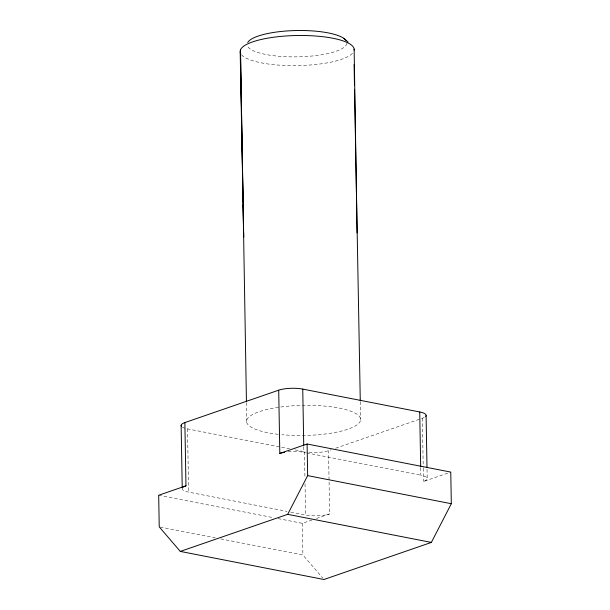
<?xml version="1.0" encoding="UTF-8"?>
<svg xmlns="http://www.w3.org/2000/svg" width="610" height="610" viewBox="0 0 610 610"><rect width="100%" height="100%" fill="white"/><g stroke="black" fill="none" stroke-linecap="round" stroke-linejoin="round"><path stroke-width="0.46" stroke-dasharray="3.05 2.29" d="M308.896 452.361A17.11 4.514 -1 0 0 328.531 450.668L331.215 449.738M335.683 448.197L422.364 418.269A17.11 4.514 -1 0 0 424.926 417.065M278.091 518.591L302.339 523.334L312.03 519.995M316.43 518.47L329.636 513.91L328.531 450.668M420.702 467.656L420.831 475.213A17.11 4.514 -1 0 1 423.47 481.511L450.767 472.087M182.276 427.084A17.11 4.514 -1 0 0 187.514 428.883L289.636 448.846M295.202 449.936L304.489 451.751A17.11 4.514 -1 0 0 305.511 451.934M288.156 451.796A17.11 4.514 -1 0 1 303.856 452.338L305.717 452.704M306.639 452.887L420.831 475.213M182.413 488.023A17.11 4.514 -1 0 0 188.62 492.133L287.02 511.371M290.734 512.095L305.587 515A17.11 4.514 -1 0 0 329.636 513.91M158.684 495.251L273.425 517.684M160.171 527.055L215.208 537.814M220.805 538.912L302.895 554.963L322.721 578.059M427.03 469.342L427.213 478.842M360.289 401.654L360.632 419.756M422.364 418.269L423.226 467.351M423.241 468.297L423.47 481.511M304.489 451.751L304.947 478.187M305.046 483.844L305.587 515M303.757 446.68L303.856 452.338M302.339 523.334L302.895 554.963M246.463 402.623L246.798 422.608M187.514 428.883L188.62 492.133M278.213 434.312A57.027 15.044 -1 0 1 271 408.608A57.027 15.044 -1 0 1 360.296 417.858A57.027 15.044 -1 0 1 281.919 434.694M346.907 43.325A49.898 13.168 -1 0 1 299.868 56.791A49.898 13.168 -1 0 1 247.69 46.421M352.443 53.36A57.027 15.044 -1 0 1 296.422 65.628A57.027 15.044 -1 0 1 241.537 54.778"/><path stroke-width="0.91" d="M180.301 551.417L287.691 514.337L307.661 475.625L307.104 444.004L450.767 472.087L451.316 503.715L431.354 542.42L323.963 579.5L180.301 551.417L159.233 526.872L158.684 495.251L185.974 485.827L184.876 422.577L278.709 390.179A17.11 4.514 -1 0 1 302.751 389.096L419.726 411.963A17.11 4.514 -1 0 1 425.688 416.401M278.709 390.179L279.815 453.428L307.104 444.004M307.661 475.625L451.316 503.715M287.691 514.337L431.354 542.42M343.857 38.377L348.081 42.052M426.992 467.443L426.108 415.593M360.274 400.701L354.54 89.273M240.188 52.063L243.695 237.107L243.138 204.8M181.132 425.254L182.222 487.573M419.726 411.963L420.687 466.711M354.105 64.538L354.486 85.484M302.751 389.096L303.742 445.735M242.483 166.789L240.462 49.913L246.44 401.67M242.513 168.688L243.093 201.948M354.143 49.067L357.071 232.929M279.815 453.428A17.11 4.514 -1 0 1 284.641 452.262M181.528 426.451A17.11 4.514 -1 0 1 184.876 422.577M183.412 487.032A17.11 4.514 -1 0 1 185.974 485.827M247.729 42.494A49.898 13.168 -1 0 1 296.338 30.538A49.898 13.168 -1 0 1 346.122 40.527M240.759 53.68A57.027 15.044 -1 0 1 293.936 35.593A57.027 15.044 -1 0 1 354.151 50.142"/></g></svg>
